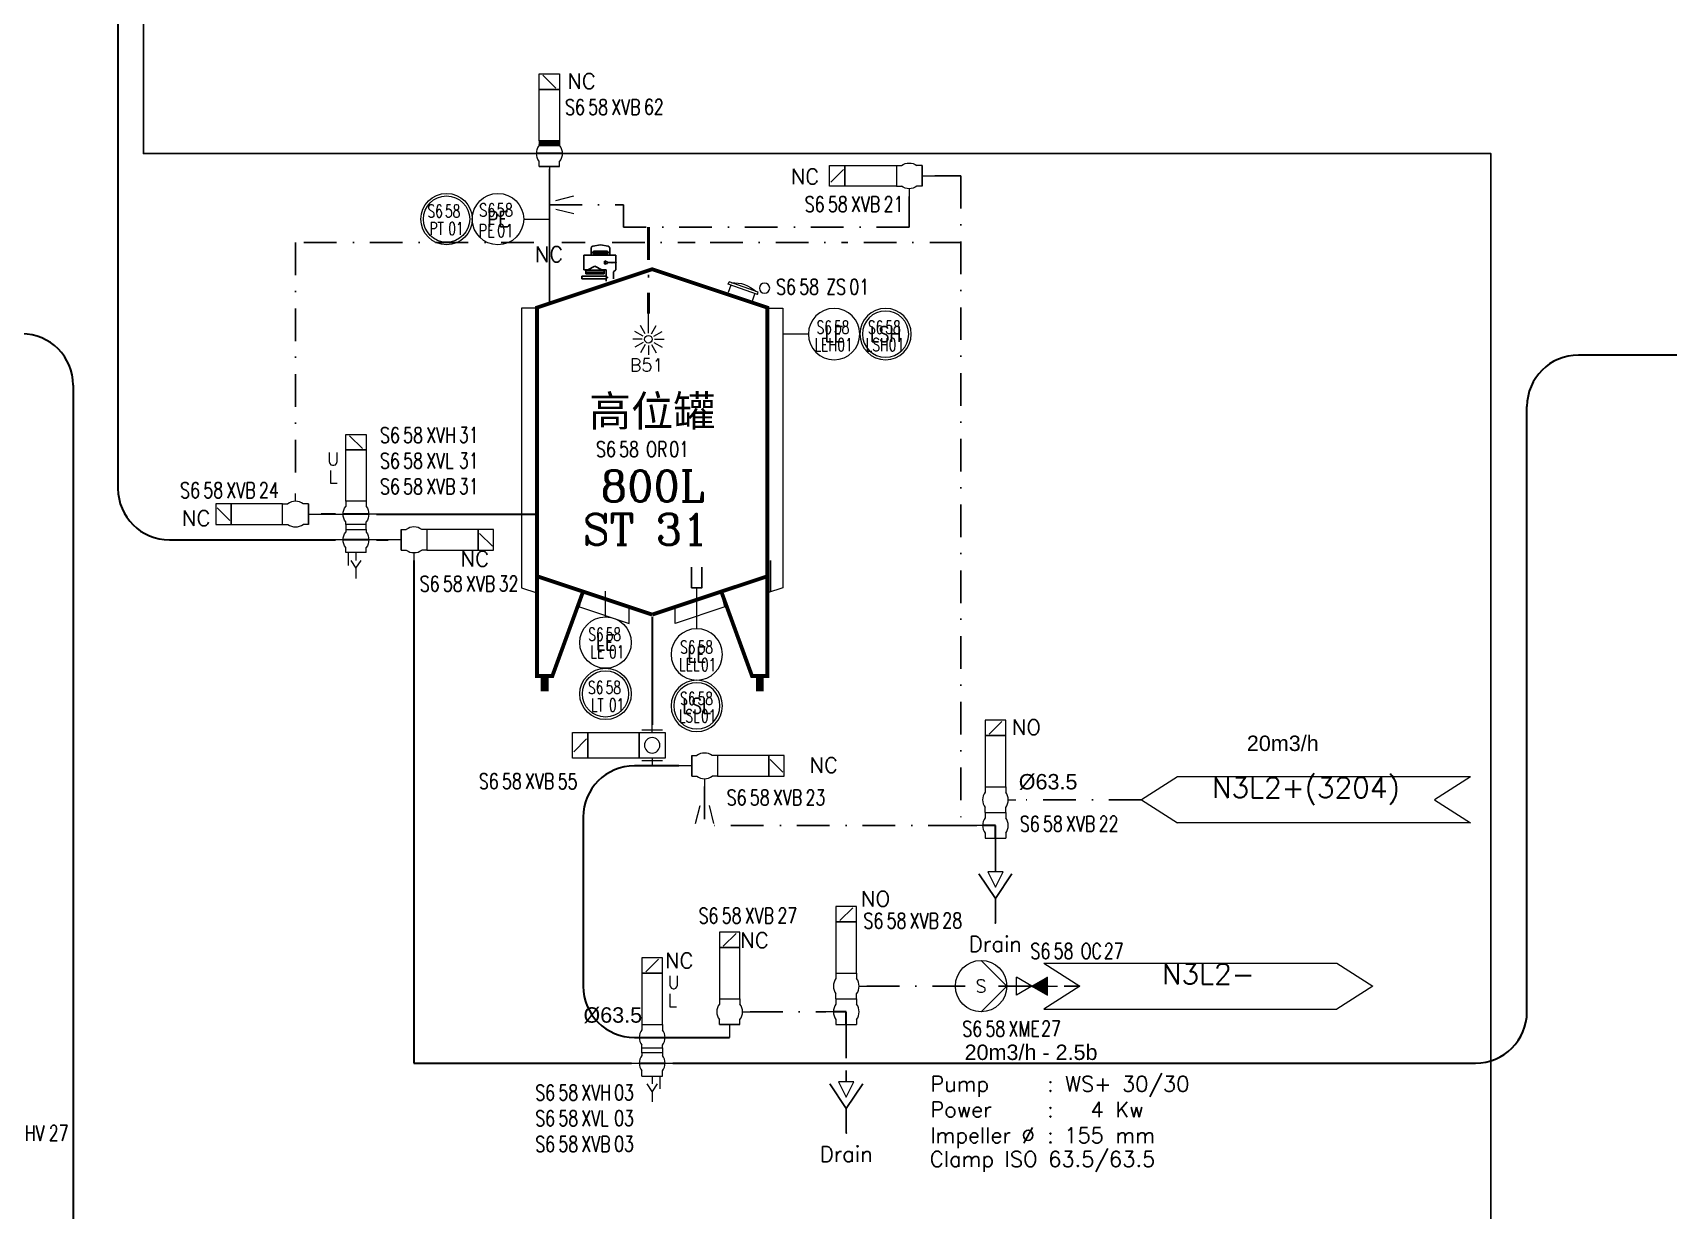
# Model space of a CAD drawing. Header units: inches. Extents: x 16718 to 18814, y 21622 to 22944.
# Drawn here: x 17775.9 to 18094.1, y 21948.5 to 22177.7 of the extents above; entities that cross this region are included whole.
import ezdxf
from ezdxf.enums import TextEntityAlignment as Align

# ---------------------------------------------------------------- set-up
doc = ezdxf.new("R2010")
doc.units = ezdxf.units.IN
doc.header["$MEASUREMENT"] = 0
doc.linetypes.add('ACAD_ISO02W100', pattern=[15, 12, -3])
doc.linetypes.add('DASHDOT2', pattern=[12.7, 6.35, -3.175, 0, -3.175])
for name, color, linetype, lineweight in [('17 Pipe CIP', 4, 'DASHDOT2', 50), ('19 Pipe Process', 30, 'Continuous', 30), ('31 Equipment', 7, 'Continuous', 9), ('33 Instruments Labels', 7, 'Continuous', 9)]:
    doc.layers.add(name, color=color, linetype=linetype, lineweight=lineweight)
for name, color, linetype in [('CUVERIE', 7, 'Continuous'), ('DIAMETRE', 7, 'Continuous'), ('MATERIEL-DIVERS', 7, 'Continuous'), ('POMPES-PROCESS', 7, 'Continuous'), ('REPERES', 7, 'Continuous'), ('techn-data', 7, 'Continuous'), ('TEXTES', 7, 'Continuous'), ('TUYAUTERIE-EGOUT', 32, 'Continuous'), ('TUYAUTERIE-GAZ', 3, 'Continuous'), ('TUYAUTERIE-NEP', 4, 'DASHDOT2'), ('TUYAUTERIE-PROCESS', 30, 'Continuous'), ('TXT_FR', 7, 'Continuous'), ('VANNES', 7, 'Continuous')]:
    doc.layers.add(name, color=color, linetype=linetype)
doc.layers.get('REPERES').off()
doc.styles.add('ROMANC', font='romanc')
doc.styles.add('ROMANS', font='ROMANS.SHX')
doc.styles.add('ROMANT', font='romant')
doc.styles.get("Standard").update_dxf_attribs({"font": 'arial.ttf'})
doc.styles.add('USER1', font='TXT.SHX', dxfattribs={"bigfont": 'gbcbig.shx'})
pattern_1 = [(45, (0, 0), (-0.02245064, 0.02245064), [])]

# ---------------------------------------------------------------- blocks, each defined once
blk = doc.blocks.new('REPNORM1')
at = {"layer": 'TEXTES', "style": 'ROMANS', "width": 0.75}
for tag, p in [('ZONE', (-9.75, -1.25)), ('SOUSZONE', (-5.25, -1.25)), ('ELEMENT', (-0.75, -1.25)), ('NUM', (5.59, -1.22))]:
    blk.add_attdef(tag, p, '', height=3, dxfattribs=at)
blk = doc.blocks.new('EGOUT')
at = {"color": 7}
for p, q in [((-3.2, 9.61), (0, 4.81)), ((0, 4.81), (3.2, 9.61)), ((0, 4.81), (0, 0))]:
    blk.add_line(p, q, dxfattribs=at)
at = {"color": 7, "extrusion": (0, -1, 0)}
blk.add_point((0, 0), dxfattribs=at)
at = {"layer": 'POMPES-PROCESS', "style": 'ROMANS'}
blk.add_attdef('EGOUT', text='', height=3, dxfattribs=at).set_placement((0, -4), align=Align.MIDDLE)
blk = doc.blocks.new('APV-SIGN-ARW-FLOW-1')
at = {"layer": '31 Equipment'}
for p, q in [((-1.5, -1.5), (-1.5, 1.5)), ((-1.5, 1.5), (1.5, 0)), ((1.5, 0), (-1.5, -1.5))]:
    blk.add_line(p, q, dxfattribs=at)
blk = doc.blocks.new('APV-VLV-SSEAT-M+MP42-3')
at = {"layer": '31 Equipment'}
h = blk.add_hatch(dxfattribs=at)
h.set_pattern_fill('ANSI31', color=256, scale=0.01, style=0)
h.set_pattern_definition(pattern_1)
h.paths.add_polyline_path([(2, 2.5), (-2, 2.5), (-2, 1.5), (2, 1.5)])
at = {"layer": '31 Equipment', "ltscale": 38}
for p, q in [((1.25, 15.25), (-1.25, 12.75)), ((-4, 0), (-2.5, 0)), ((-2, 2.5), (-2, 1.5)), ((-2, 1.5), (2, 1.5)), ((2, 2.5), (2, 1.5)), ((-2, -2.5), (-2, -1.5)), ((2, -2.5), (-2, -2.5)), ((-2, -2.5), (2, -2.5)), ((0, -2.5), (0, -5)), ((2, -2.5), (2, -1.5))]:
    blk.add_line(p, q, dxfattribs=at)
at = {"layer": '31 Equipment', "lineweight": 30}
blk.add_line((-2.5, 0), (2.5, 0), dxfattribs=at)
at = {"layer": '31 Equipment'}
blk.add_line((2.5, 0), (4, 0), dxfattribs=at)
at = {"layer": '31 Equipment', "ltscale": 38}
for points in [[(-2, 12.5), (2, 12.5), (2, 15.5), (-2, 15.5)], [(-2, 2.5), (2, 2.5), (2, 12.5), (-2, 12.5)]]:
    blk.add_lwpolyline(points, close=True, dxfattribs=at)
for start, end in [(143.1301, 216.8699), (323.1301, 36.8699)]:
    blk.add_arc((0, 0), 2.5, start, end, dxfattribs=at)
blk = doc.blocks.new('APV-TNK-GEN-11')
at = {"layer": '31 Equipment', "color": 7}
for points, const_width in [([(-14.94, 21.58), (-21.58, 3.32), (-24.9, 3.32), (-24.9, 83), (0, 91.3), (24.9, 83), (24.9, 3.32), (21.58, 3.32), (14.94, 21.58)], 0.83), ([(-24.9, 24.9), (0, 16.6)], 0.83), ([(24.9, 24.9), (0, 16.6)], 0.83), ([(-23.24, 3.32), (-23.24, 0)], 1.66), ([(23.24, 3.32), (23.24, 0)], 1.66)]:
    blk.add_lwpolyline(points, dxfattribs=dict(at, const_width=const_width))
at = {"layer": '31 Equipment', "ltscale": 38}
blk.add_point((0, 16), dxfattribs=at)
blk = doc.blocks.new('APV-TNK-INSULAT-12')
at = {"layer": '31 Equipment', "color": 7}
for p, q in [((-24.95, 67), (-28.22, 67)), ((-28.22, 67), (-28.22, 6.51)), ((24.95, 67), (28.22, 67)), ((28.22, 67), (28.22, 6.51)), ((-28.22, 6.51), (-24.95, 5.42)), ((28.22, 6.51), (24.95, 5.42)), ((-15.74, 2.35), (-4.98, -1.24)), ((-4.98, -1.24), (-4.98, 2.26)), ((15.74, 2.35), (4.98, -1.24)), ((4.98, -1.24), (4.98, 2.26))]:
    blk.add_line(p, q, dxfattribs=at)
at = {"layer": '31 Equipment'}
for p, q in [((-24.95, 5.42), (-24.95, 67)), ((24.95, 5.42), (24.95, 67)), ((-15.74, 2.35), (-14.94, 5.58)), ((-14.94, 5.58), (-4.98, 2.26)), ((14.94, 5.58), (4.98, 2.26)), ((15.74, 2.35), (14.94, 5.58))]:
    blk.add_line(p, q, dxfattribs=at)
at = {"layer": '31 Equipment', "ltscale": 38}
blk.add_point((0, 0), dxfattribs=at)
blk = doc.blocks.new('APV-TNK-ACC-MANHOLE-1')
at = {"layer": '31 Equipment'}
for p, q in [((-6, 3), (-6, 4)), ((-6, 4), (6, 4)), ((-6, 3), (6, 3)), ((-5, 0), (-5, 3)), ((5, 3), (5, 0)), ((6, 3), (6, 4))]:
    blk.add_line(p, q, dxfattribs=at)
blk.add_arc((0, -8), 13, 67.38014, 112.61986, dxfattribs=at)
blk = doc.blocks.new('SPB')
at = {"color": 7}
for p, q in [((0, -6), (0, 0)), ((-2.598, -9), (-1.302, -8.25)), ((-2.124, -9.624), (-1.062, -8.562)), ((-1.5, -10.098), (-0.75, -8.802)), ((-0.774, -10.398), (-0.39, -8.952)), ((0, -10.5), (0, -9)), ((0.774, -10.398), (0.39, -8.952)), ((1.5, -10.098), (0.75, -8.802)), ((2.124, -9.624), (1.062, -8.562)), ((2.598, -9), (1.302, -8.25))]:
    blk.add_line(p, q, dxfattribs=at)
blk.add_circle((0, -7.5), 1.5, dxfattribs=at)
at = {"color": 7, "extrusion": (0, 1, 0)}
blk.add_point((0, 0), dxfattribs=at)
blk = doc.blocks.new('GOAVEC')
at = {"layer": 'MATERIEL-DIVERS'}
for p, q in [((0, 8.4), (0, 10.68)), ((0.48, 11.27), (3, 11.77)), ((3, 11.77), (5.52, 11.27)), ((6, 10.68), (6, 8.4)), ((-0.74, 6), (-2.03, 6)), ((-2, 8.4), (8.4, 8.4)), ((-2, 3.6), (-2, 8.4)), ((0, 9.21), (6, 9.21)), ((5.28, 9.71), (0.72, 9.71)), ((0.72, 9.71), (0.72, 8.7)), ((0.72, 8.7), (5.28, 8.7)), ((5.28, 8.7), (5.28, 9.71)), ((8.4, 8.4), (8.4, 3.6)), ((-1.2, 3), (-2, 3.6)), ((-1.2, 0.7), (-1.2, 3)), ((0.76, 1.27), (0.76, 1.01)), ((1.2, 1.27), (0.76, 1.27)), ((0.76, 1.01), (1.2, 1.01)), ((9, 1.52), (1.19, 1.52)), ((1.19, 1.01), (1.19, 0.72)), ((1.19, 0.72), (9, 0.72)), ((2.26, 3.6), (1.2, 3.6)), ((1.2, 3.6), (1.2, 1.27)), ((1.2, 1.01), (1.2, 0)), ((1.8, 3.49), (1.8, 2.29)), ((7.8, 3.49), (1.8, 3.49)), ((1.8, 2.89), (7.8, 2.89)), ((1.8, 2.29), (7.8, 2.29)), ((4.8, 4.8), (2.53, 3.66)), ((7.07, 3.66), (4.8, 4.8)), ((8.4, 3.6), (7.34, 3.6)), ((7.8, 2.29), (7.8, 3.49)), ((9, 0.72), (9, 1.52))]:
    blk.add_line(p, q, dxfattribs=at)
for centre, start, end in [((0.6, 10.68), 101.3099, 180), ((5.4, 10.68), 0, 78.6901), ((2.26, 4.2), 270, 296.5651), ((7.34, 4.2), 243.4349, 270)]:
    blk.add_arc(centre, 0.6, start, end, dxfattribs=at)
at = {"layer": 'MATERIEL-DIVERS', "color": 7, "extrusion": (-1, 0, 0)}
blk.add_point((-2, 6), dxfattribs=at)
at = {"layer": 'MATERIEL-DIVERS', "color": 2}
for p in [(-2, 6), (6, 9), (9, 1)]:
    blk.add_point(p, dxfattribs=at)
at = {"layer": 'MATERIEL-DIVERS', "color": 7, "extrusion": (1, 0, 0)}
for p in [(6, 9), (9, 1)]:
    blk.add_point(p, dxfattribs=at)
at = {"layer": 'MATERIEL-DIVERS', "xscale": 0.2499010929244832, "yscale": 0.2499010929244832, "zscale": 0.2499010929244832, "rotation": 90}
blk.add_blockref('SPB', (-0.74, 6), dxfattribs=at)
blk = doc.blocks.new('APV-VLV-SSEAT-SW41-3')
at = {"layer": '31 Equipment', "ltscale": 38}
for p, q in [((1.25, 15.25), (-1.25, 12.75)), ((-2, 2.5), (-2, 1.5)), ((2, 2.5), (2, 1.5)), ((2.5, 0), (4, 0)), ((-2, -2.5), (-2, -1.5)), ((2, -2.5), (-2, -2.5)), ((-2, -2.5), (2, -2.5)), ((0, -2.5), (0, -5)), ((2, -2.5), (2, -1.5))]:
    blk.add_line(p, q, dxfattribs=at)
for points in [[(-2, 12.5), (2, 12.5), (2, 15.5), (-2, 15.5)], [(-2, 2.5), (2, 2.5), (2, 12.5), (-2, 12.5)]]:
    blk.add_lwpolyline(points, close=True, dxfattribs=at)
for start, end in [(143.1301, 216.8699), (323.1301, 36.8699)]:
    blk.add_arc((0, 0), 2.5, start, end, dxfattribs=at)
blk = doc.blocks.new('APV-TNK-ACC-SPRAYBALL-1')
at = {"layer": '31 Equipment'}
for p, q in [((0, -3.81), (0, 0)), ((-0.6, -3.97), (-1.53, -2.35)), ((0.6, -3.97), (1.53, -2.35)), ((-1.19, -5), (-3.05, -5)), ((-1.03, -4.4), (-2.65, -3.47)), ((-1.03, -5.6), (-2.65, -6.53)), ((-0.6, -6.03), (-1.53, -7.65)), ((0, -6.19), (0, -8.05)), ((0.6, -6.03), (1.53, -7.65)), ((1.03, -4.4), (2.65, -3.47)), ((1.03, -5.6), (2.65, -6.53)), ((1.19, -5), (3.05, -5))]:
    blk.add_line(p, q, dxfattribs=at)
blk.add_circle((0, -5), 0.738, dxfattribs=at)
blk = doc.blocks.new('APV-INS-M-L-LE1')
at = {"layer": '31 Equipment', "color": 7}
blk.add_line((0, -5), (0, -10), dxfattribs=at)
blk.add_circle((0, 0), 5, dxfattribs=at)
blk = doc.blocks.new('APV-INS-F-L-LT')
at = {"layer": '31 Equipment'}
for radius in [5, 4.5]:
    blk.add_circle((0, 0), radius, dxfattribs=at)
blk = doc.blocks.new('APV-FCE-GEN-REDCON-1')
at = {"layer": '31 Equipment', "color": 7}
for p, q in [((-2.5, 2.5), (2.5, 1.25)), ((2.5, 1.25), (2.5, 1.25)), ((2.5, -1.25), (-2.5, -2.5))]:
    blk.add_line(p, q, dxfattribs=at)
blk = doc.blocks.new('APV-INS-M-L-PE')
at = {"layer": '31 Equipment', "color": 7}
blk.add_line((0, -5), (0, -10), dxfattribs=at)
blk.add_circle((0, 0), 5, dxfattribs=at)
at = {"layer": '33 Instruments Labels', "style": 'ROMANS', "width": 0.8, "flags": 8}
blk.add_attdef('PE', text='', height=3, dxfattribs=at).set_placement((0, 0), align=Align.MIDDLE)
blk = doc.blocks.new('APV-INS-F-L-PT')
at = {"layer": '31 Equipment'}
for radius in [5, 4.5]:
    blk.add_circle((0, 0), radius, dxfattribs=at)
blk = doc.blocks.new('APV-VLV-SSEAT-SW43-41')
at = {"layer": '31 Equipment', "ltscale": 38}
for p, q in [((1.25, 20.25), (-1.25, 17.75)), ((-2, 7.5), (-2, 6.5)), ((2, 7.5), (2, 6.5)), ((-2, 2.5), (-2, 3.5)), ((2, 2.5), (2, 3.5)), ((2.5, 5), (4, 5)), ((-2.5, 0), (-4, 0)), ((-2, 2.5), (2, 2.5)), ((-2, 2.5), (-2, 1.5)), ((2, 2.5), (2, 1.5)), ((-2, -1.5), (-2, -2.5)), ((-2, -2.5), (2, -2.5)), ((0, -2.5), (0, -5)), ((2, -1.5), (2, -2.5))]:
    blk.add_line(p, q, dxfattribs=at)
at = {"layer": '31 Equipment', "lineweight": 30}
for p, q in [((0, 0), (-2.5, 0)), ((0, -2.5), (0, 0))]:
    blk.add_line(p, q, dxfattribs=at)
at = {"layer": '31 Equipment', "ltscale": 38}
for points in [[(-2, 17.5), (2, 17.5), (2, 20.5), (-2, 20.5)], [(-2, 7.5), (2, 7.5), (2, 17.5), (-2, 17.5)]]:
    blk.add_lwpolyline(points, close=True, dxfattribs=at)
for centre, start, end in [((0, 5), 143.1301, 216.8699), ((0, 5), 323.1301, 36.8699), ((0, 0), 143.1301, 216.8699), ((0, 0), 323.1301, 36.8699)]:
    blk.add_arc(centre, 2.5, start, end, dxfattribs=at)
blk = doc.blocks.new('APV-VLV-DSEAT-DA34-3')
at = {"layer": '31 Equipment', "ltscale": 38}
for p, q in [((1.25, 20.25), (-1.25, 17.75)), ((-2, 7.5), (-2, 6.5)), ((2, 7.5), (2, 6.5)), ((-4, 5), (-2.5, 5)), ((-2, 3), (-2, 3.5)), ((2, 3), (2, 3.5)), ((4, 5), (2.5, 5)), ((-2, 2), (-2, 1.5)), ((2, 2), (2, 1.5)), ((-4, 0), (-2.5, 0)), ((-2, -2.5), (-2, -1.5)), ((-2, -2.5), (2, -2.5)), ((0, -2.5), (0, -4)), ((1.5, -2.5), (1.5, -5)), ((2, -2.5), (2, -1.5)), ((2.5, 0), (4, 0)), ((0, -5.5), (-1, -4)), ((1, -4), (0, -5.5)), ((0, -5.5), (0, -7.5))]:
    blk.add_line(p, q, dxfattribs=at)
at = {"layer": '31 Equipment', "lineweight": 30}
for p, q in [((-2.5, 5), (2.5, 5)), ((-2.5, 0), (2.5, 0))]:
    blk.add_line(p, q, dxfattribs=at)
at = {"layer": '31 Equipment', "ltscale": 38}
for points in [[(-2, 17.5), (2, 17.5), (2, 20.5), (-2, 20.5)], [(-2, 7.5), (2, 7.5), (2, 17.5), (-2, 17.5)], [(-2, 3), (2, 3), (2, 2), (-2, 2)]]:
    blk.add_lwpolyline(points, close=True, dxfattribs=at)
for centre, start, end in [((0, 5), 143.1301, 216.8699), ((0, 5), 323.1301, 36.8699), ((0, 0), 143.1301, 216.8699), ((0, 0), 323.1301, 36.8699)]:
    blk.add_arc(centre, 2.5, start, end, dxfattribs=at)
at = {"layer": '31 Equipment', "style": 'ROMANS', "flags": 8}
for tag, p in [('U', (3, 14.5)), ('L', (3, 11))]:
    blk.add_attdef(tag, p, '', height=2.5, dxfattribs=at)
blk = doc.blocks.new('APV-INS-M-L-LE2')
at = {"layer": '31 Equipment', "color": 7}
blk.add_line((5, 0), (13, 0), dxfattribs=at)
at = {"layer": '31 Equipment', "lineweight": 25}
blk.add_lwpolyline([(17, 1), (13, 1), (13, 0), (13, -1), (17, -1)], dxfattribs=at)
at = {"layer": '31 Equipment', "color": 7}
blk.add_circle((0, 0), 5, dxfattribs=at)
at = {"layer": '33 Instruments Labels', "style": 'ROMANS', "width": 0.8}
blk.add_attdef('LE?', text='', height=3, dxfattribs=at).set_placement((0, 0), align=Align.MIDDLE)
blk = doc.blocks.new('APV-INS-F-L-LS')
at = {"layer": '31 Equipment'}
for radius in [5, 4.5]:
    blk.add_circle((0, 0), radius, dxfattribs=at)
at = {"layer": '33 Instruments Labels', "style": 'ROMANS', "width": 0.8}
blk.add_attdef('LS?', text='', height=3, dxfattribs=at).set_placement((0, 0), align=Align.MIDDLE)
blk = doc.blocks.new('REPNORM')
at = {"layer": 'TEXTES', "style": 'ROMANS', "width": 0.75}
for tag, p in [('ZONE', (-9.75, -1.25)), ('SOUSZONE', (-5.25, -1.25)), ('ELEMENT', (0, -1.25)), ('NUM', (4.5, -1.25))]:
    blk.add_attdef(tag, p, '', height=3, dxfattribs=at)
blk = doc.blocks.new('REPINS')
at = {"layer": 'TEXTES', "style": 'ROMANS', "width": 0.75}
for tag, p in [('ZONE', (-3.3, 1)), ('SOUSZONE', (0.1, 1)), ('NUM', (0.2, -3))]:
    blk.add_attdef(tag, p, '', height=2.5, dxfattribs=at)
blk.add_attdef('ELEMENT', text='', height=2.5, dxfattribs=at).set_placement((-0.2, -3), align=Align.RIGHT)
blk = doc.blocks.new('REPINS2')
at = {"layer": 'TEXTES', "style": 'ROMANS', "width": 0.7}
for tag, p in [('ZONE', (-3.35, 0.8)), ('SOUSZONE', (0.05, 0.8)), ('NUM', (0.7, -2.6))]:
    blk.add_attdef(tag, p, '', height=2.5, dxfattribs=at)
blk.add_attdef('ELEMENT', text='', height=2.5, dxfattribs=at).set_placement((-1.56, -2.59), align=Align.CENTER)
blk = doc.blocks.new('APV-VLV-BFLY-SVS-3')
at = {"layer": '31 Equipment', "ltscale": 38}
for p, q in [((1.25, 15.25), (-1.25, 12.75)), ((-2.5, 0), (-4, 0)), ((2.5, 2.5), (-2.5, 2.5)), ((-2.5, 2.5), (-2.5, -2.5)), ((2.5, -2.5), (2.5, 2.5)), ((2.5, 0), (4, 0)), ((-2.5, -2.5), (2.5, -2.5))]:
    blk.add_line(p, q, dxfattribs=at)
at = {"layer": '31 Equipment'}
for p, q in [((-3, 2), (-3, -2)), ((3, -2), (3, 2))]:
    blk.add_line(p, q, dxfattribs=at)
at = {"layer": '31 Equipment', "ltscale": 38}
for points in [[(-2.5, 12.5), (2.5, 12.5), (2.5, 15.5), (-2.5, 15.5)], [(-2.5, 2.5), (2.5, 2.5), (2.5, 12.5), (-2.5, 12.5)]]:
    blk.add_lwpolyline(points, close=True, dxfattribs=at)
blk.add_circle((0, 0), 1.5, dxfattribs=at)
blk = doc.blocks.new('APV-INS-POS-GEN-1')
at = {"layer": '31 Equipment', "color": 5}
blk.add_circle((0, 0), 1, dxfattribs=at)
blk = doc.blocks.new('APV-PMP-GEN-CENTRI-1')
at = {"layer": '31 Equipment', "ltscale": 38}
for p, q in [((5, 0), (0, 5)), ((-5, 0), (-7, 0)), ((5, 0), (0, -5)), ((5, 0), (7, 0))]:
    blk.add_line(p, q, dxfattribs=at)
blk.add_circle((0, 0), 5, dxfattribs=at)
at = {"layer": '31 Equipment', "style": 'ROMANT', "flags": 8}
blk.add_attdef('I', text='', height=2.5, dxfattribs=at).set_placement((0, 0), align=Align.MIDDLE)
blk = doc.blocks.new('APV-FCE-NRV-GEN-1')
at = {"layer": '31 Equipment'}
h = blk.add_hatch(dxfattribs=at)
h.set_pattern_fill('ANSI31', color=256, scale=0.01, style=0)
h.set_pattern_definition(pattern_1)
h.paths.add_polyline_path([(3, 1.75), (3, -1.75), (0, 0)])
at = {"layer": '31 Equipment', "linetype": 'ACAD_ISO02W100', "ltscale": 38}
for p, q in [((-3, 0), (-5, 0)), ((0, 0), (-3, 1.75)), ((-3, 1.75), (-3, -1.75)), ((0, 0), (-3, -1.75)), ((0, 0), (3, 1.75)), ((0, 0), (3, -1.75)), ((3, 1.75), (3, -1.75)), ((3, 0), (5, 0))]:
    blk.add_line(p, q, dxfattribs=at)
blk = doc.blocks.new('APV-SIGN-ARW-DWG-1')
at = {"layer": '31 Equipment'}
for p, q in [((-32, 4.49), (25, 4.49)), ((-32, 4.49), (-25, 0)), ((25, 4.49), (32, 0)), ((-25, 0), (-32, -4.49)), ((32, 0), (25, -4.49)), ((-32, -4.49), (25, -4.49))]:
    blk.add_line(p, q, dxfattribs=at)
at = {"layer": '31 Equipment', "style": 'ROMANS', "width": 0.8}
for tag, p in [('TEXT1', (0, 0.37)), ('TEXT2', (0, -3.63))]:
    blk.add_attdef(tag, text='', height=3, dxfattribs=at).set_placement(p, align=Align.CENTER)
blk = doc.blocks.new('TEXT-PUMP_caract_ANGLAIS')
at = {"layer": 'techn-data', "style": 'ROMANS'}
for s, p in [('Pump', (-22, 9)), ('Power', (-22, 4)), ('Kw', (14, 4)), ('Impeller %%C', (-22, -1)), ('mm', (14, -1))]:
    blk.add_text(s, height=3, dxfattribs=at).set_placement(p)
for p in [(2, 9), (2, 4), (2, -1)]:
    blk.add_text(':', height=3, dxfattribs=at).set_placement(p, align=Align.RIGHT)
blk.add_attdef('Type', (4.23, 9), '', height=3, dxfattribs=at)
for tag, p in [('Pui', (11.76, 4)), ('Dia', (11.76, -1))]:
    blk.add_attdef(tag, text='', height=3, dxfattribs=at).set_placement(p, align=Align.RIGHT)

msp = doc.modelspace()

# ---------------------------------------------------------------- linework, layer by layer
at = {"layer": '17 Pipe CIP'}
msp.add_line((17895.66, 22139.87), (17895.66, 22123.06), dxfattribs=at)
at = {"layer": '19 Pipe Process'}
for p, q in [((17834.77, 22084.02), (17832.01, 22084.02)), ((17842.77, 22084.02), (17873.99, 22084.02)), ((17842.77, 22079.02), (17845.06, 22079.02)), ((17850.06, 22075.02), (17850.06, 21977.14)), ((17896.4, 22064.02), (17896.4, 22043.02)), ((17901.59, 22035.02), (17892.97, 22035.02)), ((17882.97, 22025.02), (17882.97, 21992.14))]:
    msp.add_line(p, q, dxfattribs=at)
for points in [[(17792.47, 22189.13), (17792.47, 22089.02)], [(17783.76, 22109.11), (17783.76, 21807.84)], [(18066.59, 21987.14), (18066.59, 22104.98)], [(17802.47, 22079.02), (17834.77, 22079.02)], [(17892.97, 21982.14), (17911.47, 21982.14)], [(17850.06, 21977.14), (17892.4, 21977.14)], [(17900.4, 21977.14), (18056.59, 21977.14)]]:
    msp.add_lwpolyline(points, dxfattribs=at)
at = {"layer": '19 Pipe Process', "ltscale": 2}
msp.add_lwpolyline([(18679.38, 22114.98), (18076.59, 22114.98)], dxfattribs=at)
at = {"layer": '19 Pipe Process'}
for centre, start, end in [((17773.76, 22109.11), 0, 90), ((18076.59, 22104.98), 90, 180), ((17802.47, 22089.02), 180, 270), ((17892.97, 22025.02), 90, 180), ((17892.97, 21992.14), 180, 270), ((18056.59, 21987.14), 270, 0)]:
    msp.add_arc(centre, 10, start, end, dxfattribs=at)
at = {"layer": 'CUVERIE'}
msp.add_line((17919.4, 22069.02), (17919.4, 22075.02), dxfattribs=at)
at = {"layer": 'TUYAUTERIE-EGOUT'}
for p, q in [((17963.18, 22014.41), (17963.18, 22020.91)), ((17934.16, 21978.14), (17934.16, 21984.64)), ((17934.16, 21973.52), (17934.16, 21975.69))]:
    msp.add_line(p, q, dxfattribs=at)
at = {"layer": 'TUYAUTERIE-GAZ'}
msp.add_line((17876.4, 22125.02), (17876.4, 22151.24), dxfattribs=at)
for points in [[(17838.42, 22380.71), (17797.41, 22380.71), (17797.41, 22154.21), (17838.42, 22154.21)], [(17838.42, 22154.21), (18039.43, 22154.21)], [(18039.43, 22154.21), (18059.56, 22154.21), (18059.56, 21873.03), (17861.15, 21873.03)]]:
    msp.add_lwpolyline(points, dxfattribs=at)
at = {"layer": 'TUYAUTERIE-NEP'}
for p, q in [((17956.47, 22149.87), (17951.4, 22149.87)), ((17956.47, 22149.87), (17956.47, 22023.41)), ((17876.4, 22144.21), (17890.85, 22144.21)), ((17890.85, 22144.21), (17890.85, 22139.87)), ((17946.4, 22145.87), (17946.4, 22139.87)), ((17946.4, 22139.87), (17890.85, 22139.87)), ((17873.4, 22136.87), (17827.01, 22136.87)), ((17827.01, 22136.87), (17827.01, 22091.38)), ((17878.85, 22136.87), (17883.39, 22136.87)), ((17888.62, 22136.87), (17904.79, 22136.87)), ((17907.66, 22136.87), (17934.45, 22136.87)), ((17937.6, 22136.87), (17956.47, 22136.87)), ((17906.59, 22031.02), (17906.59, 22023.41)), ((17991.59, 22028.41), (17967.18, 22028.41)), ((17956.47, 22023.41), (17906.59, 22023.41)), ((17953.18, 22023.41), (17960.18, 22023.41)), ((17938.16, 21992.14), (17979.61, 21992.14)), ((17973.37, 21992.14), (17972.47, 21992.14)), ((17915.47, 21987.14), (17930.16, 21987.14)), ((17930.16, 21987.14), (17928.29, 21987.14))]:
    msp.add_line(p, q, dxfattribs=at)

# ---------------------------------------------------------------- block references
at = {"layer": '31 Equipment'}
msp.add_blockref('APV-TNK-ACC-SPRAYBALL-1', (17895.66, 22123.06), dxfattribs=at)
msp.add_blockref('APV-PMP-GEN-CENTRI-1', (17960.38, 21992.14), dxfattribs=at).add_auto_attribs({'I': 'S'})
at = {"layer": '33 Instruments Labels'}
for name, p in [('APV-INS-F-L-PT', (17856.4, 22141.46)), ('APV-INS-F-L-LT', (17887.32, 22049.02))]:
    msp.add_blockref(name, p, dxfattribs=at)
ref = msp.add_blockref('APV-INS-M-L-PE', (17866.4, 22141.46), dxfattribs=dict(at, rotation=90))
ref.add_attrib('PE', 'PE', dxfattribs={"height": 3, "style": 'ROMANS', "width": 0.8, "flags": 8}).set_placement((17866.4, 22141.46), align=Align.MIDDLE)
at = {"layer": '33 Instruments Labels', "xscale": -1}
msp.add_blockref('APV-INS-POS-GEN-1', (17918.26, 22128.01), dxfattribs=at)
at = {"layer": '33 Instruments Labels'}
ref = msp.add_blockref('APV-INS-M-L-LE1', (17931.8, 22119.06), dxfattribs=dict(at, xscale=-1, rotation=270))
ref.add_attrib('LE?', 'LE', dxfattribs={"height": 3, "style": 'ROMANS', "width": 0.8}).set_placement((17931.8, 22119.06), align=Align.MIDDLE)
ref = msp.add_blockref('APV-INS-F-L-LS', (17941.8, 22119.06), dxfattribs=dict(at, xscale=-1))
ref.add_attrib('LS?', 'LSH', dxfattribs={"height": 3, "style": 'ROMANS', "width": 0.8}).set_placement((17941.8, 22119.06), align=Align.MIDDLE)
ref = msp.add_blockref('APV-INS-M-L-LE2', (17905.08, 22056.7), dxfattribs=dict(at, xscale=-1, rotation=270))
ref.add_attrib('LE?', 'LE', dxfattribs={"height": 3, "style": 'ROMANS', "width": 0.8}).set_placement((17905.08, 22056.7), align=Align.MIDDLE)
ref = msp.add_blockref('APV-INS-M-L-LE1', (17887.32, 22059.02), dxfattribs=dict(at, rotation=180))
ref.add_attrib('LE?', 'LE', dxfattribs={"height": 3, "style": 'ROMANS', "width": 0.8}).set_placement((17887.32, 22059.02), align=Align.MIDDLE)
ref = msp.add_blockref('APV-INS-F-L-LS', (17905.08, 22046.7), dxfattribs=dict(at, xscale=-1, rotation=90))
ref.add_attrib('LS?', 'LSL', dxfattribs={"height": 3, "style": 'ROMANS', "width": 0.8}).set_placement((17905.08, 22046.7), align=Align.MIDDLE)
at = {"layer": 'CUVERIE'}
for name, p, xscale, yscale, zscale in [('GOAVEC', (17888.14, 22129.4), -0.5999999999999995, 0.5999999999999995, 0.5999999999999995), ('APV-TNK-GEN-11', (17896.4, 22049.52), -0.9, 0.9, 0.9), ('APV-TNK-INSULAT-12', (17896.4, 22063.84), -0.9, 0.9, 0.9)]:
    msp.add_blockref(name, p, dxfattribs=dict(at, xscale=xscale, yscale=yscale, zscale=zscale))
at = {"layer": 'CUVERIE', "xscale": -0.5, "yscale": 0.5, "zscale": 0.5, "rotation": 340.6180997303045}
msp.add_blockref('APV-TNK-ACC-MANHOLE-1', (17913.54, 22126.35), dxfattribs=at)
at = {"layer": 'MATERIEL-DIVERS', "xscale": 0.7, "yscale": 0.7, "zscale": 0.7}
for p, rotation in [((17879.4, 22144.21), 180), ((17906.59, 22025.52), 90)]:
    msp.add_blockref('APV-FCE-GEN-REDCON-1', p, dxfattribs=dict(at, rotation=rotation))
at = {"layer": 'MATERIEL-DIVERS'}
ref = msp.add_blockref('APV-SIGN-ARW-DWG-1', (18023.59, 22028.41), dxfattribs=dict(at, xscale=-1))
ref.add_attrib('TEXT1', 'N3L2+(3204)', dxfattribs={"layer": '31 Equipment', "height": 4, "style": 'USER1'}).set_placement((18023.59, 22028.78), align=Align.CENTER)
ref = msp.add_blockref('EGOUT', (17963.18, 22004.41), dxfattribs=dict(at, xscale=-1))
ref.add_attrib('EGOUT', 'Drain', dxfattribs={"layer": 'POMPES-PROCESS', "height": 3, "style": 'ROMANS'}).set_placement((17963.18, 22000.41), align=Align.MIDDLE)
at = {"layer": 'MATERIEL-DIVERS', "xscale": -1}
for name, p, rotation in [('APV-SIGN-ARW-FLOW-1', (17963.18, 22012.91), 90), ('APV-FCE-NRV-GEN-1', (17970.28, 21992.14), 180), ('APV-SIGN-ARW-FLOW-1', (17934.16, 21972.02), 90)]:
    msp.add_blockref(name, p, dxfattribs=dict(at, rotation=rotation))
at = {"layer": 'MATERIEL-DIVERS'}
ref = msp.add_blockref('APV-SIGN-ARW-DWG-1', (18004.61, 21992.14), dxfattribs=at)
ref.add_attrib('TEXT1', 'N3L2-', dxfattribs={"layer": '31 Equipment', "height": 4, "style": 'USER1'}).set_placement((18004.61, 21992.51), align=Align.CENTER)
ref = msp.add_blockref('EGOUT', (17934.16, 21963.52), dxfattribs=dict(at, xscale=-1))
ref.add_attrib('EGOUT', 'Drain', dxfattribs={"layer": 'POMPES-PROCESS', "height": 3, "style": 'ROMANS'}).set_placement((17934.16, 21959.52), align=Align.MIDDLE)
at = {"layer": 'REPERES'}
for name, p, values in [('REPNORM1', (17889.2, 22163.01), {'ZONE': 'S6', 'SOUSZONE': '58', 'ELEMENT': 'XVB', 'NUM': '62'}), ('REPINS2', (17856.02, 22140.96), {'ZONE': 'S6', 'SOUSZONE': '58', 'NUM': '01', 'ELEMENT': 'PT'}), ('REPINS', (17866.02, 22140.96), {'ZONE': 'S6', 'SOUSZONE': '58', 'ELEMENT': 'PE', 'NUM': '01'}), ('REPNORM1', (17935.84, 22144.09), {'ZONE': 'S6', 'SOUSZONE': '58', 'ELEMENT': 'XVB', 'NUM': '21'}), ('REPNORM', (17930.26, 22128.01), {'ZONE': 'S6', 'SOUSZONE': '58', 'ELEMENT': 'ZS', 'NUM': '01'}), ('REPINS2', (17931.72, 22118.35), {'ZONE': 'S6', 'SOUSZONE': '58', 'NUM': '01', 'ELEMENT': 'LEH'}), ('REPINS2', (17941.72, 22118.35), {'ZONE': 'S6', 'SOUSZONE': '58', 'NUM': '01', 'ELEMENT': 'LSH'}), ('REPNORM1', (17853.2, 22099.15), {'ZONE': 'S6', 'SOUSZONE': '58', 'ELEMENT': 'XVH', 'NUM': '31'}), ('REPNORM1', (17853.2, 22094.15), {'ZONE': 'S6', 'SOUSZONE': '58', 'ELEMENT': 'XVL', 'NUM': '31'}), ('REPNORM', (17895.22, 22096.41), {'ZONE': 'S6', 'SOUSZONE': '58', 'ELEMENT': 'OR', 'NUM': '01'}), ('REPNORM1', (17814.32, 22088.41), {'ZONE': 'S6', 'SOUSZONE': '58', 'ELEMENT': 'XVB', 'NUM': '24'}), ('REPNORM1', (17853.2, 22089.15), {'ZONE': 'S6', 'SOUSZONE': '58', 'ELEMENT': 'XVB', 'NUM': '31'}), ('REPNORM1', (17860.94, 22070.22), {'ZONE': 'S6', 'SOUSZONE': '58', 'ELEMENT': 'XVB', 'NUM': '32'}), ('REPINS2', (17887.3, 22058.56), {'ZONE': 'S6', 'SOUSZONE': '58', 'NUM': '01', 'ELEMENT': 'LE'}), ('REPINS2', (17905.18, 22056.08), {'ZONE': 'S6', 'SOUSZONE': '58', 'NUM': '01', 'ELEMENT': 'LEL'}), ('REPINS2', (17887.27, 22048.22), {'ZONE': 'S6', 'SOUSZONE': '58', 'NUM': '01', 'ELEMENT': 'LT'}), ('REPINS2', (17905.18, 22046.08), {'ZONE': 'S6', 'SOUSZONE': '58', 'NUM': '01', 'ELEMENT': 'LSL'}), ('REPNORM1', (17920.65, 22028.59), {'ZONE': 'S6', 'SOUSZONE': '58', 'ELEMENT': 'XVB', 'NUM': '23'}), ('REPNORM1', (17977.68, 22023.48), {'ZONE': 'S6', 'SOUSZONE': '58', 'ELEMENT': 'XVB', 'NUM': '22'}), ('REPNORM1', (17915.18, 22005.61), {'ZONE': 'S6', 'SOUSZONE': '58', 'ELEMENT': 'XVB', 'NUM': '27'}), ('REPNORM1', (17947.26, 22004.61), {'ZONE': 'S6', 'SOUSZONE': '58', 'ELEMENT': 'XVB', 'NUM': '28'}), ('REPNORM', (17979.75, 21998.72), {'ZONE': 'S6', 'SOUSZONE': '58', 'ELEMENT': 'OC', 'NUM': '27'}), ('REPNORM1', (17966.48, 21983.6), {'ZONE': 'S6', 'SOUSZONE': '58', 'ELEMENT': 'XME', 'NUM': '27'}), ('REPNORM1', (17883.4, 21971.15), {'ZONE': 'S6', 'SOUSZONE': '58', 'ELEMENT': 'XVH', 'NUM': '03'}), ('REPNORM1', (17883.4, 21961.15), {'ZONE': 'S6', 'SOUSZONE': '58', 'ELEMENT': 'XVB', 'NUM': '03'})]:
    msp.add_blockref(name, p, dxfattribs=at).add_auto_attribs(values)
ref = msp.add_blockref('REPNORM1', (17872.43, 22032.27), dxfattribs=dict(at, xscale=-1, rotation=180))
ref.add_attrib('ZONE', 'S6', (17862.68, 22030.52), dxfattribs={"layer": 'TEXTES', "height": 3, "style": 'ROMANS', "width": 0.75})
ref.add_attrib('SOUSZONE', '58', (17867.18, 22030.52), dxfattribs={"layer": 'TEXTES', "height": 3, "style": 'ROMANS', "width": 0.75})
ref.add_attrib('ELEMENT', 'XVB', (17871.69, 22030.52), dxfattribs={"layer": 'TEXTES', "height": 3, "style": 'ROMANS', "width": 0.75})
ref.add_attrib('NUM', '55', (17878.02, 22030.49), dxfattribs={"layer": 'TEXTES', "height": 3, "style": 'ROMANS', "width": 0.75})
at = {"layer": 'REPERES', "rotation": 7.601981207739284e-05}
msp.add_blockref('REPNORM1', (17883.4, 21966.15), dxfattribs=at).add_auto_attribs({'ZONE': 'S6', 'SOUSZONE': '58', 'ELEMENT': 'XVL', 'NUM': '03'})
at = {"layer": 'REPERES'}
ref = msp.add_blockref('REPNORM1', (17775.11, 21963.27), dxfattribs=at)
ref.add_attrib('ZONE', 'S6', (17765.36, 21962.02), dxfattribs={"layer": 'TEXTES', "height": 3, "style": 'ROMANS', "width": 0.75})
ref.add_attrib('SOUSZONE', '74', (17769.86, 21962.02), dxfattribs={"layer": 'TEXTES', "height": 3, "style": 'ROMANS', "width": 0.75})
ref.add_attrib('ELEMENT', 'HV', (17774.36, 21962.02), dxfattribs={"layer": 'TEXTES', "height": 3, "style": 'ROMANS', "width": 0.75})
ref.add_attrib('NUM', '27', (17779, 21962.05), dxfattribs={"layer": 'TEXTES', "height": 3, "style": 'ROMANS', "width": 0.75})
at = {"layer": 'TUYAUTERIE-NEP', "xscale": -1}
msp.add_blockref('APV-VLV-SSEAT-M+MP42-3', (17876.4, 22154.21), dxfattribs=at)
at = {"layer": 'TUYAUTERIE-PROCESS'}
msp.add_blockref('TEXT-PUMP_caract_ANGLAIS', (17972.52, 21962.6), dxfattribs=at).add_auto_attribs({'Dia': '155', 'Pui': '4', 'Type': 'WS+ 30/30'})
at = {"layer": 'VANNES', "xscale": -1, "rotation": 90}
for name, p in [('APV-VLV-SSEAT-SW41-3', (17946.4, 22149.87)), ('APV-VLV-BFLY-SVS-3', (17896.4, 22039.02))]:
    msp.add_blockref(name, p, dxfattribs=at)
at = {"layer": 'VANNES'}
ref = msp.add_blockref('APV-VLV-DSEAT-DA34-3', (17838.77, 22079.02), dxfattribs=dict(at, xscale=-1))
ref.add_attrib('U', 'U', (17833.16, 22093.52), dxfattribs={"layer": '31 Equipment', "height": 2.5, "style": 'ROMANS', "flags": 8})
ref.add_attrib('L', 'L', (17833.39, 22090.02), dxfattribs={"layer": '31 Equipment', "height": 2.5, "style": 'ROMANS', "flags": 8})
for p, rotation in [((17827.01, 22084.02), 90.00000000000001), ((17850.06, 22079.02), 270), ((17906.59, 22035.02), 270)]:
    msp.add_blockref('APV-VLV-SSEAT-SW41-3', p, dxfattribs=dict(at, rotation=rotation))
for name, p in [('APV-VLV-SSEAT-SW43-41', (17963.18, 22023.41)), ('APV-VLV-SSEAT-SW43-41', (17934.16, 21987.14)), ('APV-VLV-SSEAT-SW41-3', (17911.47, 21987.14))]:
    msp.add_blockref(name, p, dxfattribs=at)
msp.add_blockref('APV-VLV-DSEAT-DA34-3', (17896.4, 21977.14), dxfattribs=at).add_auto_attribs({'U': 'U', 'L': 'L'})

# ---------------------------------------------------------------- texts
at = {"layer": 'DIAMETRE'}
for s, p in [('20m3/h', (18012.09, 22037.91)), ('%%C63.5', (17967.72, 22030.43)), ('%%C63.5', (17883.03, 21985.02)), ('20m3/h - 2.5b', (17957.18, 21977.76))]:
    msp.add_text(s, height=3, dxfattribs=at).set_placement(p)
at = {"layer": 'techn-data', "style": 'ROMANS'}
msp.add_text('B51', height=2.5, dxfattribs=at).set_placement((17895.32, 22113.05), align=Align.MIDDLE_CENTER)
at = {"layer": 'TEXTES', "style": 'ROMANS'}
for s, p in [('NC', (17879.9, 22166.81)), ('NC', (17923.37, 22148.23)), ('NC', (17873.57, 22133.1)), ('NC', (17804.91, 22081.72)), ('NC', (17859.14, 22073.82)), ('NO', (17966.37, 22041.04)), ('NC', (17927.01, 22033.66)), ('NO', (17937.01, 22007.64)), ('NC', (17913.53, 21999.58)), ('NC', (17898.9, 21995.62))]:
    msp.add_text(s, height=3, dxfattribs=at).set_placement(p)
at = {"layer": 'TXT_FR', "style": 'ROMANS'}
msp.add_text('Clamp ISO 63.5/63.5', height=3, dxfattribs=at).set_placement((17950.43, 21956.98))
at = {"layer": 'TXT_FR', "char_height": 6, "width": 112.5, "attachment_point": 5, "style": 'ROMANC'}
for s, insert in [('{\\fSimSun|b0|i0|c134|p2;高位罐}', (17896.4, 22103.76)), ('800L', (17896.4, 22089.49)), ('ST 31', (17895.14, 22081.05))]:
    msp.add_mtext(s, dxfattribs=dict(at, insert=insert))

doc.saveas('drawing.dxf')
